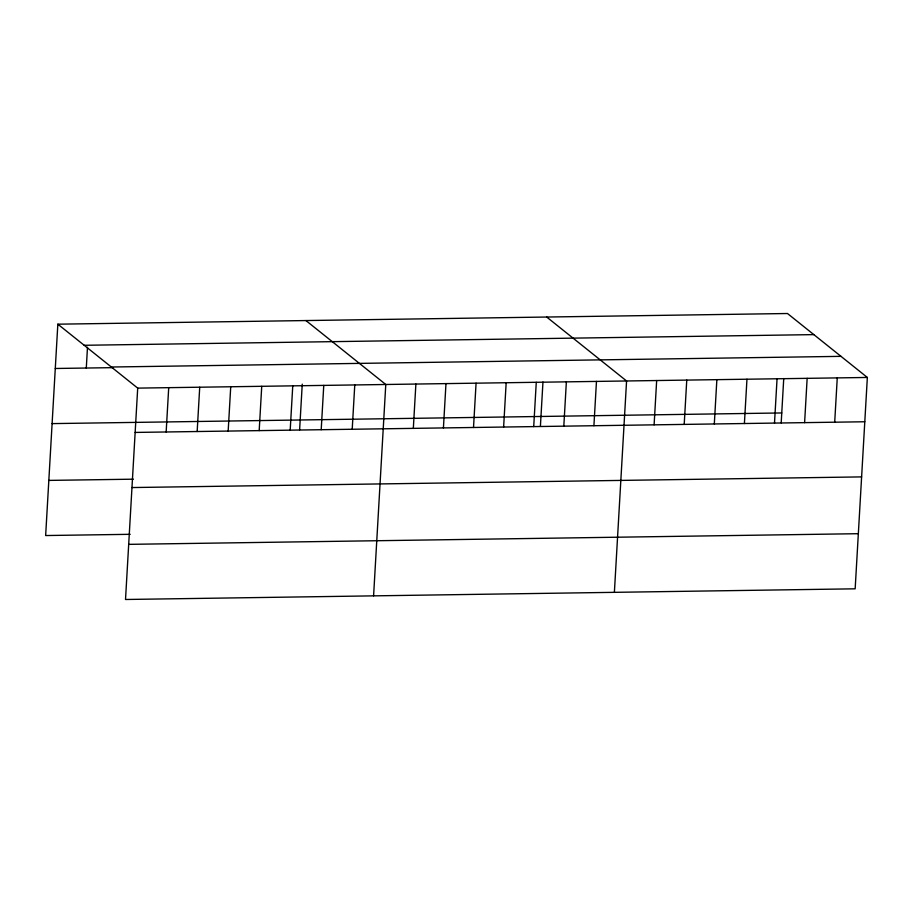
<?xml version="1.0" encoding="UTF-8"?>
<svg xmlns="http://www.w3.org/2000/svg" width="913" height="913" viewBox="0 0 913 913"><rect width="100%" height="100%" fill="white"/><g stroke="black" fill="none" stroke-linecap="round" stroke-linejoin="round"><path stroke-width="1.37" d="M57.839 324.183L137.703 388.116L125.515 599.487L855.161 588.817L867.35 377.457L787.485 313.513L57.839 324.183L45.65 535.543L130.228 534.31M86.29 368.03L87.488 347.26M166.155 431.975L168.711 387.671M197.162 431.518L199.719 387.215M228.17 431.062L230.727 386.758M259.189 430.616L261.734 386.313M290.197 430.16L292.753 385.857M299.612 429.932L302.249 384.156M321.205 429.703L323.761 385.4M352.213 429.258L354.769 384.944M373.588 595.858L385.777 384.499L305.923 320.554M413.327 428.357L415.883 384.053M443.421 427.923L445.978 383.62M473.516 427.478L476.072 383.175M503.622 427.044L506.167 382.741M533.717 426.599L536.273 382.296M540.393 426.405L542.961 382.011M563.812 426.166L566.368 381.851M593.918 425.72L596.463 381.417M614.381 592.343L626.569 380.972L546.704 317.039M654.107 424.842L656.664 380.538M684.202 424.408L686.759 380.093M714.308 423.963L716.865 379.66M744.403 423.518L746.96 379.215M774.498 423.084L777.054 378.781M781.186 422.89L783.742 378.496M804.604 422.639L807.149 378.336M834.699 422.205L837.255 377.902M84.19 345.285L813.837 334.615M111.34 367.015L840.999 356.355M55.282 368.487L113.075 367.642M137.703 388.116L867.35 377.457M52.098 423.609L781.756 412.95M135.147 432.431L864.794 421.76M48.834 480.409L133.401 479.177M131.963 487.553L861.621 476.894M128.687 544.353L858.346 533.694"/></g></svg>
